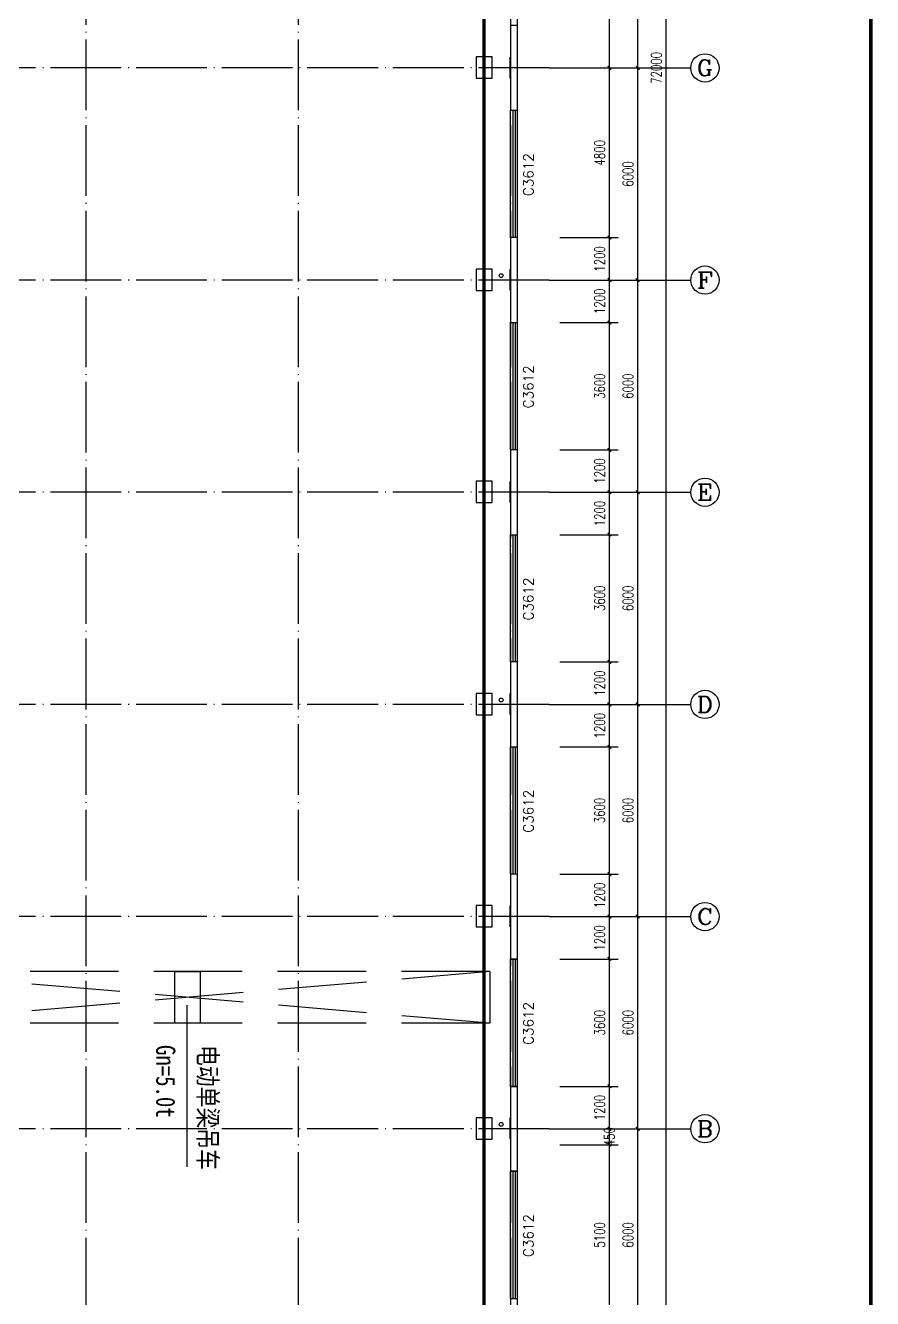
# Model space of a CAD drawing. Extents: x 683431 to 951238, y -788560 to -543702.
# Drawn here: x 856909 to 880852, y -700378 to -664378 of the extents above; entities that cross this region are included whole.
import ezdxf
from ezdxf.enums import TextEntityAlignment as Align

# ---------------------------------------------------------------- set-up
doc = ezdxf.new("R2010")
doc.units = 0
doc.header["$LTSCALE"] = 1000
doc.header["$MEASUREMENT"] = 0
for name, pattern in [('CENTER', [50.8, 31.75, -6.35, 6.35, -6.35]), ('DASH', [0.35, 0.25, -0.1]), ('DOTE', [2.42, 2, -0.2, 0.02, -0.2])]:
    doc.linetypes.add(name, pattern=pattern)
for name, color, linetype in [('3', 3, 'CENTER'), ('AXIS', 3, 'Continuous'), ('AXIS_TEXT', 7, 'Continuous'), ('DOTE', 1, 'Continuous'), ('GROUND', 2, 'Continuous'), ('PUB_TEXT', 3, 'Continuous'), ('PUB_TITLE', 4, 'Continuous'), ('RAIL', 163, 'Continuous'), ('WALL', 7, 'Continuous'), ('WINDOW', 4, 'Continuous'), ('WINDOW_TEXT', 7, 'Continuous')]:
    doc.layers.add(name, color=color, linetype=linetype)
doc.styles.add('-宋体', font='', dxfattribs={"width": 0.8})
doc.styles.add('_TCH_AXIS', font='COMPLEX', dxfattribs={"bigfont": 'GBCBIG'})
doc.styles.add('_TCH_DIM_T3', font='SIMPLEX', dxfattribs={"width": 0.705882, "bigfont": 'GBCBIG'})
doc.styles.add('_TCH_WINDOW', font='simplex_.ttf', dxfattribs={"height": 3.5, "bigfont": 'GBCBIG'})
doc.styles.add('COMPLEX', font='COMPLEX')
doc.styles.get('-宋体').set_extended_font_data('SimSun')
doc.dimstyles.new('_TCH_ARCH&&100', dxfattribs={"dimtxt": 297.5, "dimasz": 100, "dimexe": 250, "dimexo": 300, "dimgap": 126.25, "dimtad": 1, "dimdec": 0, "dimzin": 0, "dimdsep": 46, "dimtxsty": '_TCH_DIM_T3', "dimblk": 'ARCHTICK', "dimcen": 0.09, "dimazin": 2, "dimtfac": 1, "dimtdec": 0, "dimtix": 1, "dimtmove": 2, "dimatfit": 3, "dimfxl": 0, "dimtolj": 1, "dimtzin": 0, "dimarcsym": 0})

# ---------------------------------------------------------------- blocks, each defined once
blk = doc.blocks.new('_ArchTick')
at = {"color": 0, "linetype": 'ByBlock', "const_width": 0.4}
blk.add_lwpolyline([(-0.5, -0.5), (0.5, 0.5)], dxfattribs=at)
blk = doc.blocks.new('*D192')
at = {"layer": 'AXIS', "color": 0, "lineweight": -2}
for p, q in [((872015, -696028), (873665, -696028)), ((873415, -701128), (873415, -696028)), ((872015, -701128), (873665, -701128))]:
    blk.add_line(p, q, dxfattribs=at)
at = {"layer": 'Defpoints', "color": 0}
for p in [(871715, -696028), (873415, -696028), (871715, -701128)]:
    blk.add_point(p, dxfattribs=at)
at = {"layer": 'AXIS', "color": 0, "lineweight": -2, "xscale": 100, "yscale": 100, "zscale": 100}
for p, rotation in [((873415, -696028), 90), ((873415, -701128), 270)]:
    blk.add_blockref('_ArchTick', p, dxfattribs=dict(at, rotation=rotation))
at = {"layer": 'AXIS', "color": 0, "insert": (873140, -698578), "char_height": 297.5, "attachment_point": 5, "rotation": 90, "style": '_TCH_DIM_T3'}
blk.add_mtext('\\A1;5100', dxfattribs=at)
blk = doc.blocks.new('*D193')
at = {"layer": 'AXIS', "color": 0, "lineweight": -2}
for p, q in [((872015, -695578), (873665, -695578)), ((873415, -696028), (873415, -695578)), ((872015, -696028), (873665, -696028))]:
    blk.add_line(p, q, dxfattribs=at)
at = {"layer": 'Defpoints', "color": 0}
for p in [(871715, -695578), (873415, -695578), (871715, -696028)]:
    blk.add_point(p, dxfattribs=at)
at = {"layer": 'AXIS', "color": 0, "lineweight": -2, "xscale": 100, "yscale": 100, "zscale": 100}
for p, rotation in [((873415, -695578), 90), ((873415, -696028), 270)]:
    blk.add_blockref('_ArchTick', p, dxfattribs=dict(at, rotation=rotation))
at = {"layer": 'AXIS', "color": 0, "insert": (873414, -695803), "char_height": 297.5, "attachment_point": 5, "rotation": 90, "style": '_TCH_DIM_T3'}
blk.add_mtext('\\A1;450', dxfattribs=at)
blk = doc.blocks.new('*D194')
at = {"layer": 'AXIS', "color": 0, "lineweight": -2}
for p, q in [((872015, -694378), (873665, -694378)), ((873415, -695578), (873415, -694378)), ((872015, -695578), (873665, -695578))]:
    blk.add_line(p, q, dxfattribs=at)
at = {"layer": 'Defpoints', "color": 0}
for p in [(871715, -694378), (873415, -694378), (871715, -695578)]:
    blk.add_point(p, dxfattribs=at)
at = {"layer": 'AXIS', "color": 0, "lineweight": -2, "xscale": 100, "yscale": 100, "zscale": 100}
for p, rotation in [((873415, -694378), 90), ((873415, -695578), 270)]:
    blk.add_blockref('_ArchTick', p, dxfattribs=dict(at, rotation=rotation))
at = {"layer": 'AXIS', "color": 0, "insert": (873140, -694978), "char_height": 297.5, "attachment_point": 5, "rotation": 90, "style": '_TCH_DIM_T3'}
blk.add_mtext('\\A1;1200', dxfattribs=at)
blk = doc.blocks.new('*D195')
at = {"layer": 'AXIS', "color": 0, "lineweight": -2}
for p, q in [((872015, -690778), (873665, -690778)), ((873415, -694378), (873415, -690778)), ((872015, -694378), (873665, -694378))]:
    blk.add_line(p, q, dxfattribs=at)
at = {"layer": 'Defpoints', "color": 0}
for p in [(871715, -690778), (873415, -690778), (871715, -694378)]:
    blk.add_point(p, dxfattribs=at)
at = {"layer": 'AXIS', "color": 0, "lineweight": -2, "xscale": 100, "yscale": 100, "zscale": 100}
for p, rotation in [((873415, -690778), 90), ((873415, -694378), 270)]:
    blk.add_blockref('_ArchTick', p, dxfattribs=dict(at, rotation=rotation))
at = {"layer": 'AXIS', "color": 0, "insert": (873140, -692578), "char_height": 297.5, "attachment_point": 5, "rotation": 90, "style": '_TCH_DIM_T3'}
blk.add_mtext('\\A1;3600', dxfattribs=at)
blk = doc.blocks.new('*D196')
at = {"layer": 'AXIS', "color": 0, "lineweight": -2}
for p, q in [((872015, -689578), (873665, -689578)), ((873415, -690778), (873415, -689578)), ((872015, -690778), (873665, -690778))]:
    blk.add_line(p, q, dxfattribs=at)
at = {"layer": 'Defpoints', "color": 0}
for p in [(871715, -689578), (873415, -689578), (871715, -690778)]:
    blk.add_point(p, dxfattribs=at)
at = {"layer": 'AXIS', "color": 0, "lineweight": -2, "xscale": 100, "yscale": 100, "zscale": 100}
for p, rotation in [((873415, -689578), 90), ((873415, -690778), 270)]:
    blk.add_blockref('_ArchTick', p, dxfattribs=dict(at, rotation=rotation))
at = {"layer": 'AXIS', "color": 0, "insert": (873140, -690178), "char_height": 297.5, "attachment_point": 5, "rotation": 90, "style": '_TCH_DIM_T3'}
blk.add_mtext('\\A1;1200', dxfattribs=at)
blk = doc.blocks.new('*D197')
at = {"layer": 'AXIS', "color": 0, "lineweight": -2}
for p, q in [((872015, -688378), (873665, -688378)), ((873415, -689578), (873415, -688378)), ((872015, -689578), (873665, -689578))]:
    blk.add_line(p, q, dxfattribs=at)
at = {"layer": 'Defpoints', "color": 0}
for p in [(871715, -688378), (873415, -688378), (871715, -689578)]:
    blk.add_point(p, dxfattribs=at)
at = {"layer": 'AXIS', "color": 0, "lineweight": -2, "xscale": 100, "yscale": 100, "zscale": 100}
for p, rotation in [((873415, -688378), 90), ((873415, -689578), 270)]:
    blk.add_blockref('_ArchTick', p, dxfattribs=dict(at, rotation=rotation))
at = {"layer": 'AXIS', "color": 0, "insert": (873140, -688978), "char_height": 297.5, "attachment_point": 5, "rotation": 90, "style": '_TCH_DIM_T3'}
blk.add_mtext('\\A1;1200', dxfattribs=at)
blk = doc.blocks.new('*D198')
at = {"layer": 'AXIS', "color": 0, "lineweight": -2}
for p, q in [((872015, -684778), (873665, -684778)), ((873415, -688378), (873415, -684778)), ((872015, -688378), (873665, -688378))]:
    blk.add_line(p, q, dxfattribs=at)
at = {"layer": 'Defpoints', "color": 0}
for p in [(871715, -684778), (873415, -684778), (871715, -688378)]:
    blk.add_point(p, dxfattribs=at)
at = {"layer": 'AXIS', "color": 0, "lineweight": -2, "xscale": 100, "yscale": 100, "zscale": 100}
for p, rotation in [((873415, -684778), 90), ((873415, -688378), 270)]:
    blk.add_blockref('_ArchTick', p, dxfattribs=dict(at, rotation=rotation))
at = {"layer": 'AXIS', "color": 0, "insert": (873140, -686578), "char_height": 297.5, "attachment_point": 5, "rotation": 90, "style": '_TCH_DIM_T3'}
blk.add_mtext('\\A1;3600', dxfattribs=at)
blk = doc.blocks.new('*D199')
at = {"layer": 'AXIS', "color": 0, "lineweight": -2}
for p, q in [((872015, -683578), (873665, -683578)), ((873415, -684778), (873415, -683578)), ((872015, -684778), (873665, -684778))]:
    blk.add_line(p, q, dxfattribs=at)
at = {"layer": 'Defpoints', "color": 0}
for p in [(871715, -683578), (873415, -683578), (871715, -684778)]:
    blk.add_point(p, dxfattribs=at)
at = {"layer": 'AXIS', "color": 0, "lineweight": -2, "xscale": 100, "yscale": 100, "zscale": 100}
for p, rotation in [((873415, -683578), 90), ((873415, -684778), 270)]:
    blk.add_blockref('_ArchTick', p, dxfattribs=dict(at, rotation=rotation))
at = {"layer": 'AXIS', "color": 0, "insert": (873140, -684178), "char_height": 297.5, "attachment_point": 5, "rotation": 90, "style": '_TCH_DIM_T3'}
blk.add_mtext('\\A1;1200', dxfattribs=at)
blk = doc.blocks.new('*D200')
at = {"layer": 'AXIS', "color": 0, "lineweight": -2}
for p, q in [((872015, -682378), (873665, -682378)), ((873415, -683578), (873415, -682378)), ((872015, -683578), (873665, -683578))]:
    blk.add_line(p, q, dxfattribs=at)
at = {"layer": 'Defpoints', "color": 0}
for p in [(871715, -682378), (873415, -682378), (871715, -683578)]:
    blk.add_point(p, dxfattribs=at)
at = {"layer": 'AXIS', "color": 0, "lineweight": -2, "xscale": 100, "yscale": 100, "zscale": 100}
for p, rotation in [((873415, -682378), 90), ((873415, -683578), 270)]:
    blk.add_blockref('_ArchTick', p, dxfattribs=dict(at, rotation=rotation))
at = {"layer": 'AXIS', "color": 0, "insert": (873140, -682978), "char_height": 297.5, "attachment_point": 5, "rotation": 90, "style": '_TCH_DIM_T3'}
blk.add_mtext('\\A1;1200', dxfattribs=at)
blk = doc.blocks.new('*D201')
at = {"layer": 'AXIS', "color": 0, "lineweight": -2}
for p, q in [((872015, -678778), (873665, -678778)), ((873415, -682378), (873415, -678778)), ((872015, -682378), (873665, -682378))]:
    blk.add_line(p, q, dxfattribs=at)
at = {"layer": 'Defpoints', "color": 0}
for p in [(871715, -678778), (873415, -678778), (871715, -682378)]:
    blk.add_point(p, dxfattribs=at)
at = {"layer": 'AXIS', "color": 0, "lineweight": -2, "xscale": 100, "yscale": 100, "zscale": 100}
for p, rotation in [((873415, -678778), 90), ((873415, -682378), 270)]:
    blk.add_blockref('_ArchTick', p, dxfattribs=dict(at, rotation=rotation))
at = {"layer": 'AXIS', "color": 0, "insert": (873140, -680578), "char_height": 297.5, "attachment_point": 5, "rotation": 90, "style": '_TCH_DIM_T3'}
blk.add_mtext('\\A1;3600', dxfattribs=at)
blk = doc.blocks.new('*D202')
at = {"layer": 'AXIS', "color": 0, "lineweight": -2}
for p, q in [((872015, -677578), (873665, -677578)), ((873415, -678778), (873415, -677578)), ((872015, -678778), (873665, -678778))]:
    blk.add_line(p, q, dxfattribs=at)
at = {"layer": 'Defpoints', "color": 0}
for p in [(871715, -677578), (873415, -677578), (871715, -678778)]:
    blk.add_point(p, dxfattribs=at)
at = {"layer": 'AXIS', "color": 0, "lineweight": -2, "xscale": 100, "yscale": 100, "zscale": 100}
for p, rotation in [((873415, -677578), 90), ((873415, -678778), 270)]:
    blk.add_blockref('_ArchTick', p, dxfattribs=dict(at, rotation=rotation))
at = {"layer": 'AXIS', "color": 0, "insert": (873140, -678178), "char_height": 297.5, "attachment_point": 5, "rotation": 90, "style": '_TCH_DIM_T3'}
blk.add_mtext('\\A1;1200', dxfattribs=at)
blk = doc.blocks.new('*D203')
at = {"layer": 'AXIS', "color": 0, "lineweight": -2}
for p, q in [((872015, -676378), (873665, -676378)), ((873415, -677578), (873415, -676378)), ((872015, -677578), (873665, -677578))]:
    blk.add_line(p, q, dxfattribs=at)
at = {"layer": 'Defpoints', "color": 0}
for p in [(871715, -676378), (873415, -676378), (871715, -677578)]:
    blk.add_point(p, dxfattribs=at)
at = {"layer": 'AXIS', "color": 0, "lineweight": -2, "xscale": 100, "yscale": 100, "zscale": 100}
for p, rotation in [((873415, -676378), 90), ((873415, -677578), 270)]:
    blk.add_blockref('_ArchTick', p, dxfattribs=dict(at, rotation=rotation))
at = {"layer": 'AXIS', "color": 0, "insert": (873140, -676978), "char_height": 297.5, "attachment_point": 5, "rotation": 90, "style": '_TCH_DIM_T3'}
blk.add_mtext('\\A1;1200', dxfattribs=at)
blk = doc.blocks.new('*D204')
at = {"layer": 'AXIS', "color": 0, "lineweight": -2}
for p, q in [((872015, -672778), (873665, -672778)), ((873415, -676378), (873415, -672778)), ((872015, -676378), (873665, -676378))]:
    blk.add_line(p, q, dxfattribs=at)
at = {"layer": 'Defpoints', "color": 0}
for p in [(871715, -672778), (873415, -672778), (871715, -676378)]:
    blk.add_point(p, dxfattribs=at)
at = {"layer": 'AXIS', "color": 0, "lineweight": -2, "xscale": 100, "yscale": 100, "zscale": 100}
for p, rotation in [((873415, -672778), 90), ((873415, -676378), 270)]:
    blk.add_blockref('_ArchTick', p, dxfattribs=dict(at, rotation=rotation))
at = {"layer": 'AXIS', "color": 0, "insert": (873140, -674578), "char_height": 297.5, "attachment_point": 5, "rotation": 90, "style": '_TCH_DIM_T3'}
blk.add_mtext('\\A1;3600', dxfattribs=at)
blk = doc.blocks.new('*D205')
at = {"layer": 'AXIS', "color": 0, "lineweight": -2}
for p, q in [((872015, -671578), (873665, -671578)), ((873415, -672778), (873415, -671578)), ((872015, -672778), (873665, -672778))]:
    blk.add_line(p, q, dxfattribs=at)
at = {"layer": 'Defpoints', "color": 0}
for p in [(871715, -671578), (873415, -671578), (871715, -672778)]:
    blk.add_point(p, dxfattribs=at)
at = {"layer": 'AXIS', "color": 0, "lineweight": -2, "xscale": 100, "yscale": 100, "zscale": 100}
for p, rotation in [((873415, -671578), 90), ((873415, -672778), 270)]:
    blk.add_blockref('_ArchTick', p, dxfattribs=dict(at, rotation=rotation))
at = {"layer": 'AXIS', "color": 0, "insert": (873140, -672178), "char_height": 297.5, "attachment_point": 5, "rotation": 90, "style": '_TCH_DIM_T3'}
blk.add_mtext('\\A1;1200', dxfattribs=at)
blk = doc.blocks.new('*D206')
at = {"layer": 'AXIS', "color": 0, "lineweight": -2}
for p, q in [((872015, -670378), (873665, -670378)), ((873415, -671578), (873415, -670378)), ((872015, -671578), (873665, -671578))]:
    blk.add_line(p, q, dxfattribs=at)
at = {"layer": 'Defpoints', "color": 0}
for p in [(871715, -670378), (873415, -670378), (871715, -671578)]:
    blk.add_point(p, dxfattribs=at)
at = {"layer": 'AXIS', "color": 0, "lineweight": -2, "xscale": 100, "yscale": 100, "zscale": 100}
for p, rotation in [((873415, -670378), 90), ((873415, -671578), 270)]:
    blk.add_blockref('_ArchTick', p, dxfattribs=dict(at, rotation=rotation))
at = {"layer": 'AXIS', "color": 0, "insert": (873140, -670978), "char_height": 297.5, "attachment_point": 5, "rotation": 90, "style": '_TCH_DIM_T3'}
blk.add_mtext('\\A1;1200', dxfattribs=at)
blk = doc.blocks.new('*D207')
at = {"layer": 'AXIS', "color": 0, "lineweight": -2}
for p, q in [((872015, -665578), (873665, -665578)), ((873415, -670378), (873415, -665578)), ((872015, -670378), (873665, -670378))]:
    blk.add_line(p, q, dxfattribs=at)
at = {"layer": 'Defpoints', "color": 0}
for p in [(871715, -665578), (873415, -665578), (871715, -670378)]:
    blk.add_point(p, dxfattribs=at)
at = {"layer": 'AXIS', "color": 0, "lineweight": -2, "xscale": 100, "yscale": 100, "zscale": 100}
for p, rotation in [((873415, -665578), 90), ((873415, -670378), 270)]:
    blk.add_blockref('_ArchTick', p, dxfattribs=dict(at, rotation=rotation))
at = {"layer": 'AXIS', "color": 0, "insert": (873140, -667978), "char_height": 297.5, "attachment_point": 5, "rotation": 90, "style": '_TCH_DIM_T3'}
blk.add_mtext('\\A1;4800', dxfattribs=at)
blk = doc.blocks.new('*D208')
at = {"layer": 'AXIS', "color": 0, "lineweight": -2}
for p, q in [((872015, -660778), (873665, -660778)), ((873415, -665578), (873415, -660778)), ((872015, -665578), (873665, -665578))]:
    blk.add_line(p, q, dxfattribs=at)
at = {"layer": 'Defpoints', "color": 0}
for p in [(871715, -660778), (873415, -660778), (871715, -665578)]:
    blk.add_point(p, dxfattribs=at)
at = {"layer": 'AXIS', "color": 0, "lineweight": -2, "xscale": 100, "yscale": 100, "zscale": 100}
for p, rotation in [((873415, -660778), 90), ((873415, -665578), 270)]:
    blk.add_blockref('_ArchTick', p, dxfattribs=dict(at, rotation=rotation))
at = {"layer": 'AXIS', "color": 0, "insert": (873140, -663178), "char_height": 297.5, "attachment_point": 5, "rotation": 90, "style": '_TCH_DIM_T3'}
blk.add_mtext('\\A1;4800', dxfattribs=at)
blk = doc.blocks.new('*D274')
at = {"layer": 'AXIS', "color": 0, "lineweight": -2}
for p, q in [((872015, -695578), (874465, -695578)), ((874215, -701578), (874215, -695578)), ((872015, -701578), (874465, -701578))]:
    blk.add_line(p, q, dxfattribs=at)
at = {"layer": 'Defpoints', "color": 0}
for p in [(871715, -695578), (874215, -695578), (871715, -701578)]:
    blk.add_point(p, dxfattribs=at)
at = {"layer": 'AXIS', "color": 0, "lineweight": -2, "xscale": 100, "yscale": 100, "zscale": 100}
for p, rotation in [((874215, -695578), 90), ((874215, -701578), 270)]:
    blk.add_blockref('_ArchTick', p, dxfattribs=dict(at, rotation=rotation))
at = {"layer": 'AXIS', "color": 0, "insert": (873940, -698578), "char_height": 297.5, "attachment_point": 5, "rotation": 90, "style": '_TCH_DIM_T3'}
blk.add_mtext('\\A1;6000', dxfattribs=at)
blk = doc.blocks.new('*D275')
at = {"layer": 'AXIS', "color": 0, "lineweight": -2}
for p, q in [((872015, -689578), (874465, -689578)), ((874215, -695578), (874215, -689578)), ((872015, -695578), (874465, -695578))]:
    blk.add_line(p, q, dxfattribs=at)
at = {"layer": 'Defpoints', "color": 0}
for p in [(871715, -689578), (874215, -689578), (871715, -695578)]:
    blk.add_point(p, dxfattribs=at)
at = {"layer": 'AXIS', "color": 0, "lineweight": -2, "xscale": 100, "yscale": 100, "zscale": 100}
for p, rotation in [((874215, -689578), 90), ((874215, -695578), 270)]:
    blk.add_blockref('_ArchTick', p, dxfattribs=dict(at, rotation=rotation))
at = {"layer": 'AXIS', "color": 0, "insert": (873940, -692578), "char_height": 297.5, "attachment_point": 5, "rotation": 90, "style": '_TCH_DIM_T3'}
blk.add_mtext('\\A1;6000', dxfattribs=at)
blk = doc.blocks.new('*D276')
at = {"layer": 'AXIS', "color": 0, "lineweight": -2}
for p, q in [((872015, -683578), (874465, -683578)), ((874215, -689578), (874215, -683578)), ((872015, -689578), (874465, -689578))]:
    blk.add_line(p, q, dxfattribs=at)
at = {"layer": 'Defpoints', "color": 0}
for p in [(871715, -683578), (874215, -683578), (871715, -689578)]:
    blk.add_point(p, dxfattribs=at)
at = {"layer": 'AXIS', "color": 0, "lineweight": -2, "xscale": 100, "yscale": 100, "zscale": 100}
for p, rotation in [((874215, -683578), 90), ((874215, -689578), 270)]:
    blk.add_blockref('_ArchTick', p, dxfattribs=dict(at, rotation=rotation))
at = {"layer": 'AXIS', "color": 0, "insert": (873940, -686578), "char_height": 297.5, "attachment_point": 5, "rotation": 90, "style": '_TCH_DIM_T3'}
blk.add_mtext('\\A1;6000', dxfattribs=at)
blk = doc.blocks.new('*D277')
at = {"layer": 'AXIS', "color": 0, "lineweight": -2}
for p, q in [((872015, -677578), (874465, -677578)), ((874215, -683578), (874215, -677578)), ((872015, -683578), (874465, -683578))]:
    blk.add_line(p, q, dxfattribs=at)
at = {"layer": 'Defpoints', "color": 0}
for p in [(871715, -677578), (874215, -677578), (871715, -683578)]:
    blk.add_point(p, dxfattribs=at)
at = {"layer": 'AXIS', "color": 0, "lineweight": -2, "xscale": 100, "yscale": 100, "zscale": 100}
for p, rotation in [((874215, -677578), 90), ((874215, -683578), 270)]:
    blk.add_blockref('_ArchTick', p, dxfattribs=dict(at, rotation=rotation))
at = {"layer": 'AXIS', "color": 0, "insert": (873940, -680578), "char_height": 297.5, "attachment_point": 5, "rotation": 90, "style": '_TCH_DIM_T3'}
blk.add_mtext('\\A1;6000', dxfattribs=at)
blk = doc.blocks.new('*D278')
at = {"layer": 'AXIS', "color": 0, "lineweight": -2}
for p, q in [((872015, -671578), (874465, -671578)), ((874215, -677578), (874215, -671578)), ((872015, -677578), (874465, -677578))]:
    blk.add_line(p, q, dxfattribs=at)
at = {"layer": 'Defpoints', "color": 0}
for p in [(871715, -671578), (874215, -671578), (871715, -677578)]:
    blk.add_point(p, dxfattribs=at)
at = {"layer": 'AXIS', "color": 0, "lineweight": -2, "xscale": 100, "yscale": 100, "zscale": 100}
for p, rotation in [((874215, -671578), 90), ((874215, -677578), 270)]:
    blk.add_blockref('_ArchTick', p, dxfattribs=dict(at, rotation=rotation))
at = {"layer": 'AXIS', "color": 0, "insert": (873940, -674578), "char_height": 297.5, "attachment_point": 5, "rotation": 90, "style": '_TCH_DIM_T3'}
blk.add_mtext('\\A1;6000', dxfattribs=at)
blk = doc.blocks.new('*D279')
at = {"layer": 'AXIS', "color": 0, "lineweight": -2}
for p, q in [((872015, -665578), (874465, -665578)), ((874215, -671578), (874215, -665578)), ((872015, -671578), (874465, -671578))]:
    blk.add_line(p, q, dxfattribs=at)
at = {"layer": 'Defpoints', "color": 0}
for p in [(871715, -665578), (874215, -665578), (871715, -671578)]:
    blk.add_point(p, dxfattribs=at)
at = {"layer": 'AXIS', "color": 0, "lineweight": -2, "xscale": 100, "yscale": 100, "zscale": 100}
for p, rotation in [((874215, -665578), 90), ((874215, -671578), 270)]:
    blk.add_blockref('_ArchTick', p, dxfattribs=dict(at, rotation=rotation))
at = {"layer": 'AXIS', "color": 0, "insert": (873940, -668578), "char_height": 297.5, "attachment_point": 5, "rotation": 90, "style": '_TCH_DIM_T3'}
blk.add_mtext('\\A1;6000', dxfattribs=at)
blk = doc.blocks.new('*D280')
at = {"layer": 'AXIS', "color": 0, "lineweight": -2}
for p, q in [((872015, -659578), (874465, -659578)), ((874215, -665578), (874215, -659578)), ((872015, -665578), (874465, -665578))]:
    blk.add_line(p, q, dxfattribs=at)
at = {"layer": 'Defpoints', "color": 0}
for p in [(871715, -659578), (874215, -659578), (871715, -665578)]:
    blk.add_point(p, dxfattribs=at)
at = {"layer": 'AXIS', "color": 0, "lineweight": -2, "xscale": 100, "yscale": 100, "zscale": 100}
for p, rotation in [((874215, -659578), 90), ((874215, -665578), 270)]:
    blk.add_blockref('_ArchTick', p, dxfattribs=dict(at, rotation=rotation))
at = {"layer": 'AXIS', "color": 0, "insert": (873940, -662578), "char_height": 297.5, "attachment_point": 5, "rotation": 90, "style": '_TCH_DIM_T3'}
blk.add_mtext('\\A1;6000', dxfattribs=at)
blk = doc.blocks.new('*D286')
at = {"layer": 'AXIS', "color": 0, "lineweight": -2}
for p, q in [((872015, -629578), (875265, -629578)), ((875015, -701578), (875015, -629578)), ((872015, -701578), (875265, -701578))]:
    blk.add_line(p, q, dxfattribs=at)
at = {"layer": 'Defpoints', "color": 0}
for p in [(871715, -629578), (875015, -629578), (871715, -701578)]:
    blk.add_point(p, dxfattribs=at)
at = {"layer": 'AXIS', "color": 0, "lineweight": -2, "xscale": 100, "yscale": 100, "zscale": 100}
for p, rotation in [((875015, -629578), 90), ((875015, -701578), 270)]:
    blk.add_blockref('_ArchTick', p, dxfattribs=dict(at, rotation=rotation))
at = {"layer": 'AXIS', "color": 0, "insert": (874740, -665578), "char_height": 297.5, "attachment_point": 5, "rotation": 90, "style": '_TCH_DIM_T3'}
blk.add_mtext('\\A1;72000', dxfattribs=at)
blk = doc.blocks.new('_AXISO')
blk.add_circle((0, 0), 0.5)
at = {"layer": 'AXIS_TEXT', "style": 'COMPLEX', "width": 1.041667}
blk.add_attdef('A', text='', height=0.56, dxfattribs=at).set_placement((-0.25, -0.28), (0.25, -0.28), align=Align.FIT)
blk = doc.blocks.new('$WINLIB2D$00000001')
at = {"color": 0}
for points in [[(-0.5, 0.5), (-0.5, -0.5)], [(-0.5, 0.5), (0.5, 0.5)], [(0.5, -0.5), (0.5, 0.5)], [(0.5, 0.167), (-0.5, 0.167)], [(0.5, -0.167), (-0.5, -0.167)], [(-0.5, -0.5), (0.5, -0.5)]]:
    blk.add_lwpolyline(points, dxfattribs=at)

msp = doc.modelspace()

# ---------------------------------------------------------------- linework, layer by layer
at = {"linetype": 'Continuous'}
for points in [[(869649.9, -665267.2), (869649.9, -665870.5), (870099.9, -665870.5), (870099.9, -665267.2)], [(869649.9, -671267.2), (869649.9, -671870.5), (870099.9, -671870.5), (870099.9, -671267.2)], [(869649.9, -677267.4), (869649.9, -677870.8), (870099.9, -677870.8), (870099.9, -677267.4)], [(869649.9, -683267.4), (869649.9, -683870.8), (870099.9, -683870.8), (870099.9, -683267.4)], [(869649.9, -689267.2), (869649.9, -689870.5), (870099.9, -689870.5), (870099.9, -689267.2)], [(869649.9, -695267.2), (869649.9, -695870.5), (870099.9, -695870.5), (870099.9, -695267.2)]]:
    msp.add_lwpolyline(points, close=True, dxfattribs=at)
at = {"ltscale": 10, "const_width": 20}
for points in [[(870099.9, -665870.5), (870099.9, -665285.7)], [(870587.5, -665852.2), (870587.5, -665267.4)], [(870587.5, -665852.2), (870587.5, -665267.4)], [(870587.5, -665852.2), (870587.5, -665267.4)], [(870587.5, -665854.7), (870587.5, -665269.9)], [(870587.5, -665870.5), (870587.5, -665285.7)], [(870587.5, -665870.8), (870587.5, -665286)], [(870099.9, -665578.1), (870587.5, -665578.1)], [(870099.9, -671870.5), (870099.9, -671285.7)], [(870587.5, -671852.2), (870587.5, -671267.4)], [(870587.5, -671852.2), (870587.5, -671267.4)], [(870587.5, -671852.2), (870587.5, -671267.4)], [(870587.5, -671854.7), (870587.5, -671269.9)], [(870587.5, -671870.5), (870587.5, -671285.7)], [(870587.5, -671870.8), (870587.5, -671286)], [(870099.9, -671578.1), (870587.5, -671578.1)], [(870099.9, -677870.5), (870099.9, -677285.7)], [(870587.5, -677852.2), (870587.5, -677267.4)], [(870587.5, -677852.2), (870587.5, -677267.4)], [(870587.5, -677852.2), (870587.5, -677267.4)], [(870587.5, -677854.7), (870587.5, -677269.9)], [(870587.5, -677870.5), (870587.5, -677285.7)], [(870587.5, -677870.8), (870587.5, -677286)], [(870099.9, -677578.1), (870587.5, -677578.1)], [(870099.9, -683870.5), (870099.9, -683285.7)], [(870587.5, -683852.2), (870587.5, -683267.4)], [(870587.5, -683852.2), (870587.5, -683267.4)], [(870587.5, -683852.2), (870587.5, -683267.4)], [(870587.5, -683854.7), (870587.5, -683269.9)], [(870587.5, -683870.5), (870587.5, -683285.7)], [(870587.5, -683870.8), (870587.5, -683286)], [(870099.9, -683578.1), (870587.5, -683578.1)], [(870099.9, -689870.5), (870099.9, -689285.7)], [(870587.5, -689852.2), (870587.5, -689267.4)], [(870587.5, -689852.2), (870587.5, -689267.4)], [(870587.5, -689852.2), (870587.5, -689267.4)], [(870587.5, -689854.7), (870587.5, -689269.9)], [(870587.5, -689870.5), (870587.5, -689285.7)], [(870587.5, -689870.8), (870587.5, -689286)], [(870099.9, -689578.1), (870587.5, -689578.1)], [(870099.9, -695870.5), (870099.9, -695285.7)], [(870587.5, -695852.2), (870587.5, -695267.4)], [(870587.5, -695852.2), (870587.5, -695267.4)], [(870587.5, -695852.2), (870587.5, -695267.4)], [(870587.5, -695854.7), (870587.5, -695269.9)], [(870587.5, -695870.5), (870587.5, -695285.7)], [(870587.5, -695870.8), (870587.5, -695286)], [(870099.9, -695578.1), (870587.5, -695578.1)]]:
    msp.add_lwpolyline(points, dxfattribs=at)
at = {"layer": '3', "color": 0, "linetype": 'DOTE', "const_width": 100}
msp.add_lwpolyline([(869870.1, -629578.1), (869870.1, -701578.1)], dxfattribs=at)
at = {"layer": 'AXIS'}
for p, q in [((871715.3, -665578.1), (875715.3, -665578.1)), ((871715.3, -671578.1), (875715.3, -671578.1)), ((871715.3, -677578.1), (875715.3, -677578.1)), ((871715.3, -683578.1), (875715.3, -683578.1)), ((871715.3, -689578.1), (875715.3, -689578.1)), ((871715.3, -695578.1), (875715.3, -695578.1))]:
    msp.add_line(p, q, dxfattribs=at)
at = {"layer": 'DOTE', "linetype": 'DOTE'}
for p, q in [((858615.3, -628478.1), (858615.3, -702578.1)), ((864615.3, -628478.1), (864615.3, -702578.1)), ((870615.3, -628478.1), (870615.3, -702578.1)), ((871715.3, -665578.1), (832965.3, -665578.1)), ((871715.3, -671578.1), (832965.3, -671578.1)), ((871715.3, -677578.1), (832965.3, -677578.1)), ((871715.3, -683578.1), (832965.3, -683578.1)), ((871715.3, -689578.1), (832965.3, -689578.1)), ((871715.3, -695578.1), (832965.3, -695578.1))]:
    msp.add_line(p, q, dxfattribs=at)
at = {"layer": 'GROUND'}
msp.add_line((870815.3, -701778.1), (870815.3, -629378.1), dxfattribs=at)
at = {"layer": 'PUB_TEXT', "color": 3, "linetype": 'DASH', "ltscale": 10}
for p, q in [((870036.9, -692594.2), (852938.9, -691131.5)), ((870036.9, -691131.5), (852938.9, -692594.2)), ((870036.9, -691131.5), (852938.9, -691131.5)), ((870036.9, -691131.5), (870036.9, -692594.2)), ((870036.9, -692594.2), (852938.9, -692594.2))]:
    msp.add_line(p, q, dxfattribs=at)
at = {"layer": 'PUB_TEXT'}
for q in [(861474.2, -696651.1), (861474.2, -694993.7)]:
    msp.add_line((861474.2, -692077.8), q, dxfattribs=at)
at = {"layer": 'PUB_TEXT', "color": 3, "linetype": 'DASH', "ltscale": 10}
msp.add_lwpolyline([(861845.9, -691131.5), (861845.9, -692594.2), (861130, -692594.2), (861130, -691131.5)], close=True, dxfattribs=at)
at = {"layer": 'PUB_TITLE', "const_width": 100}
msp.add_lwpolyline([(823402.4, -718849.5), (880802.4, -718849.5), (880802.4, -617249.5), (823402.4, -617249.5)], close=True, dxfattribs=at)
at = {"layer": 'RAIL', "ltscale": 0.5}
for centre in [(870355.8, -671452), (870355.8, -683452), (870355.8, -695452)]:
    msp.add_circle(centre, 55, dxfattribs=at)
at = {"layer": 'WALL', "color": 2}
for p, q in [((870815.3, -664378.1), (870615.3, -664378.1)), ((870615.3, -664378.1), (870615.3, -666778.1)), ((870815.3, -666778.1), (870815.3, -664378.1)), ((870615.3, -666778.1), (870815.3, -666778.1)), ((870815.3, -670378.1), (870615.3, -670378.1)), ((870615.3, -670378.1), (870615.3, -672778.1)), ((870815.3, -672778.1), (870815.3, -670378.1)), ((870615.3, -672778.1), (870815.3, -672778.1)), ((870815.3, -676378.1), (870615.3, -676378.1)), ((870615.3, -676378.1), (870615.3, -678778.1)), ((870815.3, -678778.1), (870815.3, -676378.1)), ((870615.3, -678778.1), (870815.3, -678778.1)), ((870815.3, -682378.1), (870615.3, -682378.1)), ((870615.3, -682378.1), (870615.3, -684778.1)), ((870815.3, -684778.1), (870815.3, -682378.1)), ((870615.3, -684778.1), (870815.3, -684778.1)), ((870815.3, -688378.1), (870615.3, -688378.1)), ((870615.3, -688378.1), (870615.3, -690778.1)), ((870815.3, -690778.1), (870815.3, -688378.1)), ((870615.3, -690778.1), (870815.3, -690778.1)), ((870815.3, -694378.1), (870615.3, -694378.1)), ((870615.3, -694378.1), (870615.3, -696778.1)), ((870815.3, -696778.1), (870815.3, -694378.1)), ((870615.3, -696778.1), (870815.3, -696778.1))]:
    msp.add_line(p, q, dxfattribs=at)

# ---------------------------------------------------------------- block references
at = {"layer": 'AXIS'}
ref = msp.add_blockref('_AXISO', (876115.3, -665578.1), dxfattribs=dict(at, xscale=800, yscale=800, zscale=800))
ref.add_attrib('A', 'G', dxfattribs={"layer": 'AXIS_TEXT', "ltscale": 0.5, "height": 452.5, "style": '_TCH_AXIS', "width": 1.166667}).set_placement((875889, -665804.4), (876341.6, -665804.4), align=Align.FIT)
ref = msp.add_blockref('_AXISO', (876115.3, -671578.1), dxfattribs=dict(at, xscale=800, yscale=800, zscale=800))
ref.add_attrib('A', 'F', dxfattribs={"layer": 'AXIS_TEXT', "ltscale": 0.5, "height": 452.5, "style": '_TCH_AXIS', "width": 1.3125}).set_placement((875889, -671804.4), (876341.6, -671804.4), align=Align.FIT)
ref = msp.add_blockref('_AXISO', (876115.3, -677578.1), dxfattribs=dict(at, xscale=800, yscale=800, zscale=800))
ref.add_attrib('A', 'E', dxfattribs={"layer": 'AXIS_TEXT', "ltscale": 0.5, "height": 452.5, "style": '_TCH_AXIS', "width": 1.3125}).set_placement((875889, -677804.4), (876341.6, -677804.4), align=Align.FIT)
ref = msp.add_blockref('_AXISO', (876115.3, -683578.1), dxfattribs=dict(at, xscale=800, yscale=800, zscale=800))
ref.add_attrib('A', 'D', dxfattribs={"layer": 'AXIS_TEXT', "ltscale": 0.5, "height": 452.5, "style": '_TCH_AXIS', "width": 1.235294}).set_placement((875889, -683804.4), (876341.6, -683804.4), align=Align.FIT)
ref = msp.add_blockref('_AXISO', (876115.3, -689578.1), dxfattribs=dict(at, xscale=800, yscale=800, zscale=800))
ref.add_attrib('A', 'C', dxfattribs={"layer": 'AXIS_TEXT', "ltscale": 0.5, "height": 452.5, "style": '_TCH_AXIS', "width": 1.4}).set_placement((875889, -689804.4), (876341.6, -689804.4), align=Align.FIT)
ref = msp.add_blockref('_AXISO', (876115.3, -695578.1), dxfattribs=dict(at, xscale=800, yscale=800, zscale=800))
ref.add_attrib('A', 'B', dxfattribs={"layer": 'AXIS_TEXT', "ltscale": 0.5, "height": 452.5, "style": '_TCH_AXIS', "width": 1.235294}).set_placement((875889, -695804.4), (876341.6, -695804.4), align=Align.FIT)
at = {"layer": 'WINDOW'}
ref = msp.add_blockref('$WINLIB2D$00000001', (870715.3, -668578.1), dxfattribs=dict(at, xscale=3600, yscale=-200, zscale=3600, rotation=90))
ref.add_attrib('A', 'C3612', (871265.3, -669205.5), dxfattribs={"layer": 'WINDOW_TEXT', "ltscale": 0.5, "height": 280.96, "rotation": 90, "style": '_TCH_WINDOW'})
ref = msp.add_blockref('$WINLIB2D$00000001', (870715.3, -674578.1), dxfattribs=dict(at, xscale=3600, yscale=-200, zscale=3600, rotation=90))
ref.add_attrib('A', 'C3612', (871265.3, -675205.5), dxfattribs={"layer": 'WINDOW_TEXT', "ltscale": 0.5, "height": 280.96, "rotation": 90, "style": '_TCH_WINDOW'})
ref = msp.add_blockref('$WINLIB2D$00000001', (870715.3, -680578.1), dxfattribs=dict(at, xscale=3600, yscale=-200, zscale=3600, rotation=90))
ref.add_attrib('A', 'C3612', (871265.3, -681205.5), dxfattribs={"layer": 'WINDOW_TEXT', "ltscale": 0.5, "height": 280.96, "rotation": 90, "style": '_TCH_WINDOW'})
ref = msp.add_blockref('$WINLIB2D$00000001', (870715.3, -686578.1), dxfattribs=dict(at, xscale=3600, yscale=-200, zscale=3600, rotation=90))
ref.add_attrib('A', 'C3612', (871265.3, -687205.5), dxfattribs={"layer": 'WINDOW_TEXT', "ltscale": 0.5, "height": 280.96, "rotation": 90, "style": '_TCH_WINDOW'})
ref = msp.add_blockref('$WINLIB2D$00000001', (870715.3, -692578.1), dxfattribs=dict(at, xscale=3600, yscale=200, zscale=3600, rotation=90))
ref.add_attrib('A', 'C3612', (871265.3, -693205.5), dxfattribs={"layer": 'WINDOW_TEXT', "ltscale": 0.5, "height": 280.96, "rotation": 90, "style": '_TCH_WINDOW'})
ref = msp.add_blockref('$WINLIB2D$00000001', (870715.3, -698578.1), dxfattribs=dict(at, xscale=3600, yscale=200, zscale=3600, rotation=90))
ref.add_attrib('A', 'C3612', (871265.3, -699205.5), dxfattribs={"layer": 'WINDOW_TEXT', "ltscale": 0.5, "height": 280.96, "rotation": 90, "style": '_TCH_WINDOW'})

# ---------------------------------------------------------------- texts
at = {"layer": 'PUB_TEXT', "style": '-宋体', "width": 0.8}
for s, p in [('Gn=5.0t', (860604.3, -693206.7)), ('电动单梁吊车', (861793.4, -693206.7))]:
    msp.add_text(s, height=540, rotation=270, dxfattribs=at).set_placement(p)

# ---------------------------------------------------------------- dimensions: what is measured, and where the dimension line sits
at = {"layer": 'AXIS'}
for p1, p2, distance, picture, middle in [((871715.3, -701578.1), (871715.3, -629578.1), -3300, '*D286', (874740.3, -665578.1)), ((871715.3, -665578.1), (871715.3, -659578.1), -2500, '*D280', (873940.3, -662578.1)), ((871715.3, -665578.1), (871715.3, -660778.1), -1700, '*D208', (873140.3, -663178.1)), ((871715.3, -670378.1), (871715.3, -665578.1), -1700, '*D207', (873140.3, -667978.1)), ((871715.3, -671578.1), (871715.3, -665578.1), -2500, '*D279', (873940.3, -668578.1)), ((871715.3, -671578.1), (871715.3, -670378.1), -1700, '*D206', (873140.3, -670978.1)), ((871715.3, -672778.1), (871715.3, -671578.1), -1700, '*D205', (873140.3, -672178.1)), ((871715.3, -677578.1), (871715.3, -671578.1), -2500, '*D278', (873940.3, -674578.1)), ((871715.3, -676378.1), (871715.3, -672778.1), -1700, '*D204', (873140.3, -674578.1)), ((871715.3, -677578.1), (871715.3, -676378.1), -1700, '*D203', (873140.3, -676978.1)), ((871715.3, -678778.1), (871715.3, -677578.1), -1700, '*D202', (873140.3, -678178.1)), ((871715.3, -683578.1), (871715.3, -677578.1), -2500, '*D277', (873940.3, -680578.1)), ((871715.3, -682378.1), (871715.3, -678778.1), -1700, '*D201', (873140.3, -680578.1)), ((871715.3, -683578.1), (871715.3, -682378.1), -1700, '*D200', (873140.3, -682978.1)), ((871715.3, -684778.1), (871715.3, -683578.1), -1700, '*D199', (873140.3, -684178.1)), ((871715.3, -689578.1), (871715.3, -683578.1), -2500, '*D276', (873940.3, -686578.1)), ((871715.3, -688378.1), (871715.3, -684778.1), -1700, '*D198', (873140.3, -686578.1)), ((871715.3, -689578.1), (871715.3, -688378.1), -1700, '*D197', (873140.3, -688978.1)), ((871715.3, -690778.1), (871715.3, -689578.1), -1700, '*D196', (873140.3, -690178.1)), ((871715.3, -695578.1), (871715.3, -689578.1), -2500, '*D275', (873940.3, -692578.1)), ((871715.3, -694378.1), (871715.3, -690778.1), -1700, '*D195', (873140.3, -692578.1)), ((871715.3, -695578.1), (871715.3, -694378.1), -1700, '*D194', (873140.3, -694978.1)), ((871715.3, -701578.1), (871715.3, -695578.1), -2500, '*D274', (873940.3, -698578.1)), ((871715.3, -701128.1), (871715.3, -696028.1), -1700, '*D192', (873140.3, -698578.1))]:
    dim = msp.add_aligned_dim(p1=p1, p2=p2, distance=distance, dimstyle='_TCH_ARCH&&100', dxfattribs=at)
    dim.commit()
    dim.dimension.update_dxf_attribs({"geometry": picture, "text_midpoint": middle})
dim = msp.add_linear_dim(base=(873415.3, -695578.1), p1=(871715.3, -696028.1), p2=(871715.3, -695578.1), angle=90, dimstyle='_TCH_ARCH&&100', dxfattribs=at)
dim.commit()
dim.dimension.update_dxf_attribs({"geometry": '*D193', "text_midpoint": (873414.1, -695803.1), "dimtype": 161})

doc.saveas('drawing.dxf')
